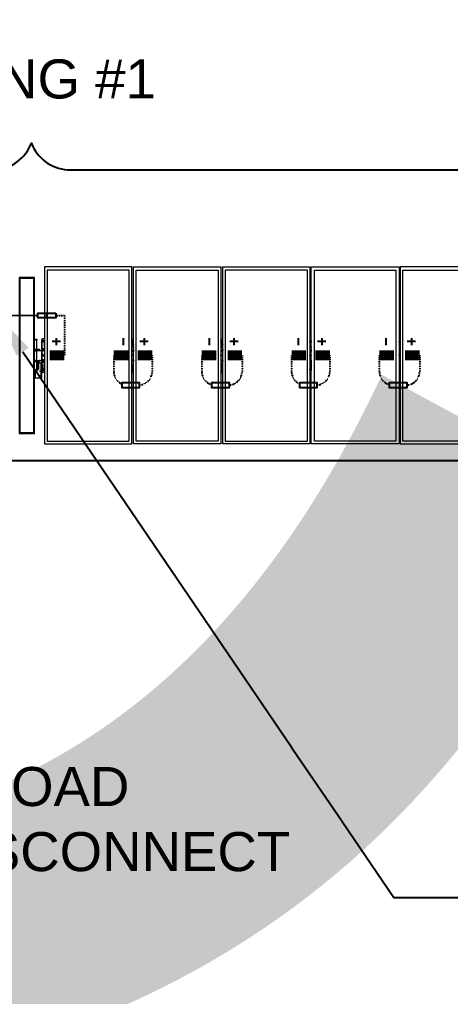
# Model space of a CAD drawing. Header units: feet. Extents: x -327 to 55127, y -297 to 4121.
# Drawn here: x 2016 to 2237, y 1074 to 1574 of the extents above; entities that cross this region are included whole.
import ezdxf
from ezdxf import colors
from ezdxf.entities.mleader import LeaderData, LeaderLine
from ezdxf.enums import TextEntityAlignment as Align
from ezdxf.lldxf.tags import DXFTag
from ezdxf.math import Vec2, Vec3

# ---------------------------------------------------------------- set-up
doc = ezdxf.new("R2018")
doc.units = ezdxf.units.FT
doc.header["$MEASUREMENT"] = 0
doc.linetypes.add('HIDDEN', pattern=[0.375, 0.25, -0.125])
for name, color, linetype in [('E-DC HARNESS-NEG', 170, 'DC HARNESS CABLE'), ('E-HARN-COMP', 8, 'Continuous'), ('E-TRNK-CABL-NEG', 6, 'HIDDEN'), ('E-TRUNK-CABLE-POS', 6, 'HIDDEN'), ('G-ANNO-TEXT', 1, 'Continuous'), ('Polarity-Text', 7, 'Continuous')]:
    doc.layers.add(name, color=color, linetype=linetype)
doc.styles.add('NEI-A', font='arial.ttf')
doc.styles.get("Standard").update_dxf_attribs({"font": 'arial.ttf'})
tags = doc.linetypes.add('DC HARNESS CABLE', pattern='A,0.5,-0.2,["DH",Standard,S=0.1,R=0,X=-0.1,Y=-0.05],-0.2', length=0.9).pattern_tags.tags
tags[6] = DXFTag(74, 10)

# ---------------------------------------------------------------- blocks, each defined once
blk = doc.blocks.new('A$Cc93f9aa1')
at = {"lineweight": 5}
for points in [[(10.1663, 0), (10.1663, 0.4666), (9.9363, 0.4666), (9.9363, 0)], [(10.4012, 0), (10.1713, 0), (10.1713, 0.4666), (10.4012, 0.4666)], [(10.6362, 0), (10.4062, 0), (10.4062, 0.4666), (10.6362, 0.4666)], [(10.6396, 0), (10.6396, 0.4666), (10.8712, 0.4666), (10.8712, 0)], [(10.8746, 0.4666), (10.8746, 0), (11.1045, 0), (11.1045, 0.4666)], [(10.1596, 0.4583), (9.9429, 0.4583), (9.9429, 0.0067), (10.1596, 0.0067)], [(10.1779, 0.0067), (10.1779, 0.4583), (10.3946, 0.4583), (10.3946, 0.0067)], [(10.6296, 0.4583), (10.4129, 0.4583), (10.4129, 0.0067), (10.6296, 0.0067)], [(10.6479, 0.0067), (10.6479, 0.4583), (10.8629, 0.4583), (10.8629, 0.0067)], [(10.8812, 0.4583), (11.0979, 0.4583), (11.0979, 0.0067), (10.8812, 0.0067)], [(9.8696, 0.4383), (9.8696, 0.0267), (9.9096, 0.0267), (9.9096, 0.4383)], [(9.8713, 0.4366), (9.8713, 0.0283), (9.8713, 0.4366), (9.9079, 0.4366)], [(9.9296, 0.2683), (9.9296, 0.265)], [(10.1679, 0.275), (10.1696, 0.275), (10.1696, 0.2733), (10.1679, 0.2733)], [(9.9129, 0.2483), (9.9113, 0.2467), (9.9129, 0.245), (9.9146, 0.2467)], [(9.9146, 0.2467), (9.9129, 0.2467)], [(9.9146, 0.2467), (9.9129, 0.2467)], [(9.9196, 0.2467), (9.9179, 0.2467)], [(9.9246, 0.2467), (9.9229, 0.2467)], [(9.9329, 0.235), (9.9313, 0.235), (9.9313, 0.2317), (9.9346, 0.2317), (9.9346, 0.2333), (9.9329, 0.2333)], [(10.1679, 0.235), (10.1696, 0.235), (10.1696, 0.2317), (10.1663, 0.2317), (10.1663, 0.2333), (10.1679, 0.2333)], [(10.4029, 0.235), (10.4046, 0.2333), (10.4046, 0.2317), (10.4012, 0.2317), (10.4012, 0.2333), (10.4029, 0.2333)], [(10.6379, 0.235), (10.6379, 0.2333), (10.6396, 0.2333), (10.6396, 0.2317), (10.6379, 0.2317), (10.6362, 0.2317), (10.6362, 0.2333)], [(10.8729, 0.235), (10.8729, 0.2333), (10.8746, 0.2333), (10.8746, 0.2317), (10.8729, 0.2317), (10.8712, 0.2317), (10.8712, 0.2333), (10.8712, 0.235)], [(9.9129, 0.22), (9.9113, 0.2183), (9.9129, 0.2167), (9.9146, 0.2183)], [(9.9146, 0.22), (9.9129, 0.22), (9.9146, 0.22), (9.9146, 0.2183), (9.9146, 0.2167), (9.9129, 0.2167), (9.9146, 0.2167), (9.9146, 0.2183), (9.9129, 0.2183), (9.9146, 0.2183), (9.9129, 0.2183), (9.9146, 0.2183), (9.9129, 0.2183), (9.9146, 0.2183), (9.9129, 0.2183), (9.9146, 0.2183)], [(9.9196, 0.2133), (9.9179, 0.2133)], [(9.9196, 0.2133), (9.9179, 0.2133)], [(9.9279, 0.2133), (9.9263, 0.2133)], [(9.9313, 0.22), (9.9296, 0.22), (9.9313, 0.22), (9.9346, 0.22), (9.9346, 0.2217), (9.9313, 0.2217)], [(9.9146, 0.1917), (9.9129, 0.1917)], [(9.9296, 0.2), (9.9296, 0.1967), (9.9296, 0.19)], [(9.9329, 0.19), (9.9313, 0.19)], [(9.9079, 0.0283), (9.8713, 0.0283)]]:
    blk.add_lwpolyline(points, close=True, dxfattribs=at)
for points in [[(9.9079, 0.4366), (9.9079, 0.0283), (9.9079, 0.4366)], [(9.9096, 0.19), (9.9163, 0.19), (9.9163, 0.275), (9.9096, 0.275)], [(9.9129, 0.2733), (9.9146, 0.2733)], [(9.9163, 0.275), (9.9179, 0.275)], [(9.9296, 0.2767), (9.9313, 0.2767), (9.9313, 0.2717), (9.9296, 0.2717)], [(9.9296, 0.2683), (9.9296, 0.275), (9.9296, 0.2683)], [(9.9296, 0.275), (9.9313, 0.275), (9.9329, 0.275), (9.9313, 0.275)], [(9.9346, 0.2717), (9.9363, 0.25), (9.9296, 0.25), (9.9313, 0.2717), (9.9296, 0.2717), (9.9296, 0.27)], [(9.9296, 0.2483), (9.9296, 0.265), (9.9296, 0.2483)], [(9.9363, 0.2767), (9.9313, 0.2767)], [(9.9346, 0.2717), (9.9313, 0.2717), (9.9346, 0.2717)], [(9.9346, 0.2683), (9.9346, 0.27)], [(9.9363, 0.2667), (9.9363, 0.2683), (9.9379, 0.2683)], [(10.1663, 0.2767), (10.1713, 0.2767)], [(10.1679, 0.2733), (10.1679, 0.27)], [(10.1729, 0.255), (10.1713, 0.255), (10.1713, 0.2567), (10.1696, 0.2633), (10.1696, 0.2733), (10.1696, 0.27), (10.1713, 0.2683)], [(10.4012, 0.2767), (10.4062, 0.2767)], [(10.4029, 0.275), (10.4046, 0.275)], [(10.4029, 0.27), (10.4029, 0.2733), (10.4029, 0.275), (10.4029, 0.2733), (10.4046, 0.2733), (10.4046, 0.2717), (10.4046, 0.27), (10.4046, 0.2683)], [(10.4062, 0.255), (10.4046, 0.255), (10.4046, 0.2633), (10.4029, 0.2733)], [(10.6362, 0.2767), (10.6396, 0.2767)], [(10.6379, 0.2733), (10.6379, 0.275), (10.6379, 0.2733)], [(10.6379, 0.27), (10.6379, 0.2733), (10.6396, 0.2717), (10.6396, 0.27), (10.6396, 0.2683)], [(10.6412, 0.255), (10.6396, 0.255), (10.6396, 0.2633), (10.6379, 0.2733)], [(10.8712, 0.2767), (10.8746, 0.2767)], [(10.8712, 0.2733), (10.8712, 0.27)], [(10.8762, 0.255), (10.8746, 0.255), (10.8746, 0.2567), (10.8729, 0.2633), (10.8729, 0.2733), (10.8729, 0.275), (10.8729, 0.2717), (10.8746, 0.27), (10.8746, 0.2683)], [(9.9129, 0.2483), (9.9113, 0.2467)], [(9.9113, 0.2483), (9.9113, 0.2467)], [(9.9113, 0.2483), (9.9113, 0.2483)], [(9.9129, 0.2483), (9.9113, 0.2483)], [(9.9129, 0.245), (9.9113, 0.2467)], [(9.9113, 0.2467), (9.9113, 0.245)], [(9.9113, 0.2467), (9.9113, 0.2467)], [(9.9113, 0.245), (9.9129, 0.245)], [(9.9113, 0.245), (9.9113, 0.245)], [(9.9129, 0.2483), (9.9146, 0.2483)], [(9.9129, 0.2483), (9.9146, 0.2483)], [(9.9129, 0.2483), (9.9146, 0.2483), (9.9146, 0.2467)], [(9.9129, 0.2483), (9.9129, 0.2483)], [(9.9146, 0.2483), (9.9129, 0.2483)], [(9.9129, 0.2467), (9.9146, 0.2467)], [(9.9129, 0.2467), (9.9146, 0.2467)], [(9.9146, 0.2467), (9.9146, 0.245), (9.9129, 0.245)], [(9.9129, 0.2467), (9.9146, 0.2467)], [(9.9129, 0.2467), (9.9146, 0.2467)], [(9.9129, 0.245), (9.9146, 0.245)], [(9.9129, 0.245), (9.9129, 0.245)], [(9.9146, 0.2483), (9.9146, 0.2483)], [(9.9146, 0.2467), (9.9146, 0.2483)], [(9.9146, 0.2467), (9.9163, 0.2467)], [(9.9146, 0.2467), (9.9146, 0.2467)], [(9.9146, 0.245), (9.9146, 0.2467)], [(9.9146, 0.245), (9.9146, 0.245)], [(9.9363, 0.245), (9.9346, 0.245), (9.9296, 0.245), (9.9229, 0.245), (9.9179, 0.245), (9.9163, 0.245)], [(9.9163, 0.22), (9.9179, 0.22), (9.9229, 0.22), (9.9296, 0.22), (9.9296, 0.245), (9.9313, 0.245), (9.9296, 0.245)], [(9.9229, 0.2483), (9.9213, 0.2483), (9.9229, 0.2483), (9.9229, 0.2467), (9.9179, 0.2467), (9.9179, 0.2483), (9.9196, 0.2483), (9.9213, 0.2483)], [(9.9179, 0.2483), (9.9213, 0.2483), (9.9196, 0.2483)], [(9.9296, 0.2483), (9.9296, 0.25), (9.9313, 0.25)], [(9.9296, 0.25), (9.9363, 0.25), (9.9379, 0.25)], [(9.9346, 0.2467), (9.9346, 0.245), (9.9313, 0.245), (9.9296, 0.245), (9.9296, 0.2483), (9.9313, 0.2483)], [(9.9296, 0.2483), (9.9296, 0.2467), (9.9296, 0.2483)], [(9.9296, 0.2467), (9.9296, 0.2183), (9.9296, 0.2467)], [(9.9363, 0.2467), (9.9346, 0.2467), (9.9313, 0.2467), (9.9313, 0.245)], [(10.1663, 0.2467), (10.1713, 0.2467)], [(10.1663, 0.245), (10.1713, 0.245), (10.1729, 0.245)], [(10.1713, 0.245), (10.1713, 0.2433), (10.1663, 0.2433)], [(10.1729, 0.2467), (10.1713, 0.2467), (10.1713, 0.255)], [(10.4062, 0.2467), (10.4046, 0.2467), (10.4012, 0.2467)], [(10.4012, 0.245), (10.4046, 0.245), (10.4062, 0.245)], [(10.4012, 0.2433), (10.4046, 0.2433), (10.4062, 0.2433)], [(10.4079, 0.2467), (10.4062, 0.2467), (10.4062, 0.2517), (10.4046, 0.2533), (10.4046, 0.255)], [(10.4046, 0.2433), (10.4046, 0.245)], [(10.6362, 0.2467), (10.6396, 0.2467)], [(10.6362, 0.245), (10.6396, 0.245), (10.6412, 0.245)], [(10.6396, 0.245), (10.6396, 0.2433), (10.6362, 0.2433)], [(10.6412, 0.2467), (10.6396, 0.2467), (10.6396, 0.255)], [(10.8712, 0.2467), (10.8746, 0.2467)], [(10.8712, 0.245), (10.8746, 0.245), (10.8762, 0.245)], [(10.8746, 0.245), (10.8746, 0.2433), (10.8712, 0.2433)], [(10.8762, 0.2467), (10.8746, 0.2467), (10.8746, 0.255)], [(9.9146, 0.2167), (9.9129, 0.2167), (9.9113, 0.2183), (9.9129, 0.22), (9.9113, 0.22), (9.9113, 0.2183), (9.9113, 0.2167), (9.9129, 0.2167)], [(9.9113, 0.22), (9.9113, 0.22)], [(9.9113, 0.2183), (9.9113, 0.2183)], [(9.9113, 0.2167), (9.9113, 0.2167)], [(9.9229, 0.2133), (9.9213, 0.2133), (9.9196, 0.2133), (9.9196, 0.2117), (9.9196, 0.1967), (9.9213, 0.1967), (9.9213, 0.2133), (9.9263, 0.2133), (9.9263, 0.1733), (9.9113, 0.1733)], [(9.9129, 0.22), (9.9129, 0.22)], [(9.9129, 0.2167), (9.9129, 0.2167)], [(9.9146, 0.22), (9.9146, 0.22)], [(9.9146, 0.2183), (9.9146, 0.2183)], [(9.9146, 0.2167), (9.9146, 0.2167)], [(9.9163, 0.215), (9.9163, 0.2133), (9.9179, 0.2133)], [(9.9179, 0.215), (9.9163, 0.215), (9.9179, 0.215)], [(9.9163, 0.215), (9.9179, 0.215)], [(9.9163, 0.2133), (9.9163, 0.2133)], [(9.9163, 0.2133), (9.9179, 0.2133)], [(9.9163, 0.2133), (9.9179, 0.2133)], [(9.9163, 0.2133), (9.9179, 0.2133)], [(9.9163, 0.2133), (9.9179, 0.2133)], [(9.9163, 0.2133), (9.9179, 0.2133), (9.9196, 0.2133)], [(9.9163, 0.2133), (9.9179, 0.2133), (9.9196, 0.2133)], [(9.9163, 0.2133), (9.9179, 0.2133)], [(9.9163, 0.2133), (9.9179, 0.2133), (9.9196, 0.2133)], [(9.9163, 0.2133), (9.9196, 0.2133)], [(9.9179, 0.1933), (9.9163, 0.1933), (9.9196, 0.1967), (9.9196, 0.2117)], [(9.9246, 0.22), (9.9229, 0.22), (9.9229, 0.2183), (9.9179, 0.2183), (9.9179, 0.22), (9.9196, 0.22)], [(9.9179, 0.2183), (9.9179, 0.2167), (9.9196, 0.2167), (9.9213, 0.2167), (9.9229, 0.2167)], [(9.9179, 0.2167), (9.9213, 0.2167), (9.9196, 0.2167)], [(9.9179, 0.215), (9.9179, 0.2133)], [(9.9179, 0.215), (9.9196, 0.215)], [(9.9179, 0.2133), (9.9196, 0.2133)], [(9.9179, 0.2133), (9.9196, 0.2133)], [(9.9179, 0.2133), (9.9196, 0.2133)], [(9.9213, 0.2117), (9.9196, 0.2117), (9.9179, 0.2133), (9.9196, 0.2133), (9.9179, 0.2133), (9.9196, 0.2133), (9.9213, 0.2133), (9.9229, 0.2133), (9.9213, 0.2133), (9.9279, 0.2133), (9.9279, 0.1733), (9.9263, 0.1733)], [(9.9196, 0.2133), (9.9213, 0.2133)], [(9.9213, 0.2167), (9.9229, 0.2167), (9.9229, 0.2183)], [(9.9296, 0.22), (9.9313, 0.22), (9.9296, 0.22), (9.9296, 0.2183)], [(9.9296, 0.2167), (9.9296, 0.2183), (9.9296, 0.2167)], [(9.9296, 0.2167), (9.9296, 0.2), (9.9296, 0.2167)], [(9.9296, 0.2167), (9.9296, 0.215), (9.9313, 0.215)], [(9.9346, 0.1933), (9.9363, 0.215), (9.9296, 0.215), (9.9313, 0.1933), (9.9296, 0.1933)], [(9.9296, 0.215), (9.9363, 0.215), (9.9379, 0.215)], [(9.9363, 0.22), (9.9346, 0.22), (9.9346, 0.2183), (9.9313, 0.2183), (9.9313, 0.22), (9.9329, 0.22)], [(9.9313, 0.2183), (9.9313, 0.2183)], [(10.1663, 0.2217), (10.1713, 0.2217), (10.1713, 0.22)], [(10.1663, 0.22), (10.1713, 0.22), (10.1729, 0.22)], [(10.1713, 0.2183), (10.1663, 0.2183)], [(10.1679, 0.1917), (10.1696, 0.1917), (10.1696, 0.2), (10.1713, 0.21), (10.1713, 0.2183), (10.1729, 0.2183)], [(10.4012, 0.2217), (10.4046, 0.2217), (10.4062, 0.2217)], [(10.4062, 0.22), (10.4046, 0.22), (10.4012, 0.22)], [(10.4012, 0.2183), (10.4046, 0.2183), (10.4062, 0.2183)], [(10.4062, 0.21), (10.4046, 0.21), (10.4046, 0.2), (10.4029, 0.1933), (10.4029, 0.1917), (10.4046, 0.1917)], [(10.4046, 0.22), (10.4046, 0.2217)], [(10.4046, 0.21), (10.4046, 0.2117), (10.4062, 0.215), (10.4062, 0.2183), (10.4079, 0.2183)], [(10.6362, 0.2217), (10.6396, 0.2217), (10.6396, 0.22)], [(10.6362, 0.22), (10.6396, 0.22), (10.6412, 0.22)], [(10.6396, 0.2183), (10.6362, 0.2183)], [(10.6412, 0.2183), (10.6396, 0.2183), (10.6396, 0.21), (10.6396, 0.2), (10.6379, 0.1933), (10.6379, 0.1917), (10.6396, 0.1917)], [(10.8712, 0.2217), (10.8746, 0.2217), (10.8746, 0.22)], [(10.8712, 0.22), (10.8746, 0.22), (10.8762, 0.22)], [(10.8746, 0.2183), (10.8712, 0.2183)], [(10.8729, 0.1917), (10.8729, 0.2), (10.8746, 0.21), (10.8746, 0.2183), (10.8762, 0.2183)], [(9.9113, 0.19), (9.9113, 0.175), (9.9129, 0.175)], [(9.9163, 0.195), (9.9179, 0.1967), (9.9163, 0.195), (9.9163, 0.1933)], [(9.9163, 0.19), (9.9179, 0.19)], [(9.9246, 0.1917), (9.9229, 0.1917), (9.9246, 0.1917), (9.9263, 0.1917)], [(9.9296, 0.195), (9.9313, 0.1933), (9.9313, 0.1883), (9.9296, 0.1883)], [(9.9296, 0.19), (9.9313, 0.19)], [(9.9313, 0.1933), (9.9346, 0.1933), (9.9313, 0.1933)], [(9.9363, 0.1883), (9.9313, 0.1883)], [(9.9346, 0.195), (9.9346, 0.1967)], [(9.9379, 0.1967), (9.9363, 0.1967), (9.9363, 0.1983)], [(10.1663, 0.1883), (10.1713, 0.1883)], [(10.1713, 0.1967), (10.1696, 0.195), (10.1696, 0.19), (10.1679, 0.19), (10.1679, 0.1917), (10.1679, 0.195)], [(10.4012, 0.1883), (10.4062, 0.1883)], [(10.4029, 0.19), (10.4029, 0.1917), (10.4046, 0.1917), (10.4046, 0.195), (10.4046, 0.1967)], [(10.4029, 0.195), (10.4029, 0.1917), (10.4029, 0.19), (10.4046, 0.19)], [(10.6362, 0.1883), (10.6396, 0.1883)], [(10.6396, 0.1967), (10.6396, 0.195), (10.6396, 0.1933), (10.6379, 0.1933), (10.6379, 0.19), (10.6379, 0.1917), (10.6379, 0.195)], [(10.8712, 0.195), (10.8712, 0.1917)], [(10.8712, 0.1883), (10.8746, 0.1883)], [(10.8746, 0.1967), (10.8746, 0.195), (10.8729, 0.1933), (10.8729, 0.19), (10.8729, 0.1917), (10.8746, 0.1917)], [(10.8729, 0.19), (10.8746, 0.19)], [(9.9229, 0.18), (9.9246, 0.18), (9.9263, 0.18)]]:
    blk.add_lwpolyline(points, dxfattribs=at)
at = {"color": 8, "lineweight": 5, "true_color": 0x808080}
for points in [[(9.9163, 0.2483), (9.9163, 0.275)], [(9.9363, 0.27), (9.9346, 0.2717)], [(9.9363, 0.255), (9.9363, 0.2683)], [(9.9363, 0.2617), (9.9363, 0.2667), (9.9379, 0.2667)], [(10.1663, 0.2767), (10.1713, 0.2767)], [(10.1679, 0.2733), (10.1663, 0.2583)], [(10.1663, 0.2683), (10.1679, 0.27)], [(10.1679, 0.2733), (10.1679, 0.2733)], [(10.1713, 0.2733), (10.1696, 0.2733), (10.1696, 0.275)], [(10.1713, 0.27), (10.1696, 0.27), (10.1696, 0.2683), (10.1713, 0.2617)], [(10.1713, 0.2667), (10.1713, 0.2683)], [(10.4012, 0.2767), (10.4062, 0.2767)], [(10.4029, 0.2733), (10.4012, 0.2583)], [(10.4012, 0.2683), (10.4012, 0.27)], [(10.4062, 0.2733), (10.4046, 0.2733), (10.4046, 0.275), (10.4029, 0.275)], [(10.4029, 0.2733), (10.4029, 0.2733)], [(10.4062, 0.27), (10.4046, 0.27), (10.4046, 0.2683), (10.4062, 0.2617)], [(10.4062, 0.2683), (10.4046, 0.2683), (10.4062, 0.2667)], [(10.6362, 0.2767), (10.6396, 0.2767)], [(10.6379, 0.2733), (10.6362, 0.2583)], [(10.6362, 0.2683), (10.6362, 0.27)], [(10.6396, 0.2733), (10.6396, 0.275), (10.6379, 0.275)], [(10.6379, 0.2733), (10.6379, 0.2733)], [(10.6396, 0.2617), (10.6396, 0.27), (10.6412, 0.27)], [(10.6396, 0.2667), (10.6396, 0.2683)], [(10.8712, 0.2767), (10.8746, 0.2767)], [(10.8712, 0.2733), (10.8712, 0.2733)], [(10.8729, 0.2733), (10.8712, 0.2583)], [(10.8712, 0.2683), (10.8712, 0.27)], [(10.8746, 0.2733), (10.8746, 0.275), (10.8729, 0.275)], [(10.8746, 0.2617), (10.8746, 0.27), (10.8762, 0.27)], [(10.8746, 0.2667), (10.8746, 0.2683), (10.8762, 0.2683)], [(9.9163, 0.22), (9.9163, 0.2467)], [(9.9229, 0.2483), (9.9179, 0.2483)], [(9.9179, 0.2467), (9.9229, 0.2467)], [(9.9363, 0.245), (9.9346, 0.245), (9.9363, 0.245), (9.9363, 0.25)], [(9.9363, 0.2483), (9.9379, 0.2483)], [(10.1663, 0.255), (10.1713, 0.255)], [(10.4012, 0.255), (10.4046, 0.255)], [(10.6362, 0.255), (10.6396, 0.255)], [(10.8712, 0.255), (10.8746, 0.255)], [(9.9163, 0.19), (9.9163, 0.2183)], [(9.9163, 0.2117), (9.9196, 0.2117)], [(9.9179, 0.22), (9.9229, 0.22)], [(9.9179, 0.2167), (9.9229, 0.2167)], [(9.9363, 0.215), (9.9363, 0.22), (9.9346, 0.22), (9.9363, 0.22)], [(9.9363, 0.2167), (9.9379, 0.2167)], [(9.9363, 0.1967), (9.9363, 0.21)], [(10.1713, 0.21), (10.1663, 0.21)], [(10.1663, 0.2067), (10.1679, 0.1917)], [(10.4046, 0.21), (10.4012, 0.21)], [(10.4012, 0.2067), (10.4029, 0.1917)], [(10.6396, 0.21), (10.6362, 0.21)], [(10.6362, 0.2067), (10.6379, 0.1917)], [(10.8746, 0.21), (10.8712, 0.21)], [(10.8712, 0.2067), (10.8729, 0.1917)], [(9.9163, 0.195), (9.9163, 0.195)], [(9.9346, 0.1933), (9.9363, 0.195)], [(9.9363, 0.2033), (9.9363, 0.1983), (9.9379, 0.1983)], [(10.1679, 0.195), (10.1663, 0.1967)], [(10.1679, 0.195), (10.1663, 0.195), (10.1679, 0.195)], [(10.1663, 0.1883), (10.1713, 0.1883)], [(10.1679, 0.1917), (10.1679, 0.1917)], [(10.1713, 0.195), (10.1696, 0.195), (10.1696, 0.1967), (10.1713, 0.2033)], [(10.1696, 0.19), (10.1696, 0.1917), (10.1713, 0.1917)], [(10.1713, 0.1967), (10.1713, 0.1983)], [(10.4012, 0.1967), (10.4012, 0.195), (10.4029, 0.195)], [(10.4012, 0.1883), (10.4062, 0.1883)], [(10.4029, 0.19), (10.4046, 0.19), (10.4046, 0.1917), (10.4062, 0.1917)], [(10.4029, 0.1917), (10.4029, 0.1917)], [(10.4062, 0.195), (10.4046, 0.195), (10.4046, 0.1967), (10.4062, 0.2033)], [(10.4062, 0.1967), (10.4046, 0.1967), (10.4062, 0.1983)], [(10.6362, 0.195), (10.6362, 0.1967)], [(10.6362, 0.1883), (10.6396, 0.1883)], [(10.6379, 0.19), (10.6396, 0.19), (10.6396, 0.1917)], [(10.6379, 0.1917), (10.6379, 0.1917)], [(10.6396, 0.2033), (10.6396, 0.195), (10.6412, 0.195)], [(10.6396, 0.1967), (10.6396, 0.1983)], [(10.8712, 0.1967), (10.8712, 0.195), (10.8729, 0.195)], [(10.8712, 0.1917), (10.8712, 0.1917)], [(10.8712, 0.1883), (10.8746, 0.1883)], [(10.8729, 0.19), (10.8746, 0.1917)], [(10.8746, 0.2033), (10.8746, 0.195), (10.8762, 0.195)], [(10.8746, 0.1967), (10.8746, 0.1983)]]:
    blk.add_lwpolyline(points, dxfattribs=at)
for points in [[(9.9379, 0.2683), (9.9363, 0.2683)], [(10.1663, 0.27), (10.1679, 0.27)], [(10.4029, 0.27), (10.4012, 0.27)], [(10.6379, 0.27), (10.6362, 0.27)], [(10.8729, 0.27), (10.8712, 0.27)], [(9.9179, 0.1933), (9.9163, 0.1933)], [(9.9379, 0.1967), (9.9363, 0.1967)], [(10.6379, 0.195), (10.6362, 0.195)]]:
    blk.add_lwpolyline(points, close=True, dxfattribs=at)
blk = doc.blocks.new('DETAIL_TITLE')
at = {"style": 'NEI-A', "flags": 8}
blk.add_attdef('#', text='', height=0.2, dxfattribs=at).set_placement((0.5922, -0.5109), align=Align.MIDDLE_CENTER)
at = {"lineweight": 30, "flags": 104}
blk.add_attdef('DETAIL_TITLE', text='', height=0.2, dxfattribs=at).set_placement((0.9099, -0.5251), align=Align.BOTTOM_LEFT)
at = {"style": 'NEI-A'}
for tag, p in [('SCALE:', (0.9386, -0.7379)), ('1"_=_', (1.5474, -0.7379))]:
    blk.add_attdef(tag, text='', height=0.1, dxfattribs=at).set_placement(p, align=Align.BOTTOM_LEFT)

msp = doc.modelspace()

# ---------------------------------------------------------------- linework, layer by layer
at = {"layer": 'E-DC HARNESS-NEG', "ltscale": 0.5}
msp.add_lwpolyline([(2664.74, 1348.01), (2007.94, 1348.01), (2007.94, 1333.61)], dxfattribs=at)
at = {"layer": 'E-HARN-COMP'}
for points in [[(2030.27, 1423.58), (2030.27, 1421.25), (2025.7, 1421.25), (2025.7, 1423.58)], [(2034.83, 1423.58), (2034.83, 1421.25), (2030.27, 1421.25), (2030.27, 1423.58)]]:
    msp.add_lwpolyline(points, close=True, dxfattribs=at)
at = {"layer": 'E-HARN-COMP', "const_width": 5}
for points in [[(2031.83, 1402.04), (2039.28, 1402.04)], [(2064.52, 1402.04), (2071.97, 1402.04)], [(2076.78, 1402.04), (2084.23, 1402.04)], [(2109.54, 1402.04), (2116.99, 1402.04)], [(2122.78, 1402.04), (2130.23, 1402.04)], [(2155.54, 1402.04), (2162.99, 1402.04)], [(2167.7, 1402.04), (2175.16, 1402.04)], [(2200.46, 1402.04), (2207.91, 1402.04)], [(2213.67, 1402.04), (2221.12, 1402.04)]]:
    msp.add_lwpolyline(points, dxfattribs=at)
at = {"layer": 'E-HARN-COMP'}
for points in [[(2073.2, 1387.95), (2068.63, 1387.95), (2068.63, 1385.63), (2073.2, 1385.63)], [(2073.2, 1385.63), (2077.76, 1385.63), (2077.76, 1387.95), (2073.2, 1387.95)], [(2119.2, 1387.95), (2114.63, 1387.95), (2114.63, 1385.63), (2119.2, 1385.63)], [(2119.2, 1385.63), (2123.76, 1385.63), (2123.76, 1387.95), (2119.2, 1387.95)], [(2164.12, 1387.95), (2159.56, 1387.95), (2159.56, 1385.63), (2164.12, 1385.63)], [(2164.12, 1385.63), (2168.68, 1385.63), (2168.68, 1387.95), (2164.12, 1387.95)], [(2210.08, 1387.95), (2205.52, 1387.95), (2205.52, 1385.63), (2210.08, 1385.63)], [(2210.08, 1385.63), (2214.65, 1385.63), (2214.65, 1387.95), (2210.08, 1387.95)]]:
    msp.add_lwpolyline(points, dxfattribs=at)
at = {"layer": 'E-TRNK-CABL-NEG', "color": 7, "linetype": 'Continuous', "ltscale": 0.1, "const_width": 1}
msp.add_lwpolyline([(1969.5, 1422.42), (2025.7, 1422.42)], dxfattribs=at)
at = {"layer": 'E-TRNK-CABL-NEG', "ltscale": 0.1}
for points in [[(2064.52, 1402.04), (2064.52, 1393.8, 0.294061), (2068.63, 1387.41, 0.294061)], [(2109.54, 1402.04), (2109.54, 1393.8, 0.334879), (2114.63, 1387.05, 0.334879)], [(2155.54, 1402.04), (2155.54, 1393.8, 0.289984), (2159.56, 1387.45, 0.289984)], [(2200.46, 1402.04), (2200.46, 1393.8, 0.333388), (2205.52, 1387.06, 0.333388)]]:
    msp.add_lwpolyline(points, format="xyb", dxfattribs=at)
at = {"layer": 'E-TRUNK-CABLE-POS', "ltscale": 0.1}
msp.add_lwpolyline([(2034.83, 1422.42), (2039.28, 1422.42), (2039.28, 1402.04)], dxfattribs=at)
for points in [[(2084.23, 1402.04), (2084.23, 1393.8, -0.391396), (2077.76, 1386.8, -0.391396)], [(2130.23, 1402.04), (2130.23, 1393.8, -0.391396), (2123.76, 1386.8, -0.391396)], [(2175.16, 1402.04), (2175.16, 1393.8, -0.391396), (2168.68, 1386.8, -0.391396)], [(2221.12, 1402.04), (2221.12, 1393.8, -0.391396), (2214.65, 1386.8, -0.391396)]]:
    msp.add_lwpolyline(points, format="xyb", dxfattribs=at)
at = {"layer": 'G-ANNO-TEXT', "flags": 128}
msp.add_lwpolyline([(1366.56, 1483.44, -0.298343), (1385.07, 1497.09), (2003.89, 1497.09, 0.298343), (2022.4, 1510.74, 0.298343), (2040.9, 1497.09), (2656.61, 1497.09)], format="xyb", dxfattribs=at)
at = {"layer": 'Polarity-Text'}
for p, q in [((2037.23, 1409.08), (2032.95, 1409.08)), ((2035.09, 1410.89), (2035.09, 1407.27)), ((2069.29, 1410.82), (2069.29, 1407.2)), ((2082.18, 1409.08), (2077.9, 1409.08)), ((2080.04, 1410.89), (2080.04, 1407.27)), ((2113.32, 1410.82), (2113.32, 1407.2)), ((2128.18, 1409.08), (2123.9, 1409.08)), ((2126.04, 1410.89), (2126.04, 1407.27)), ((2158.93, 1410.82), (2158.93, 1407.2)), ((2173.1, 1409.08), (2168.83, 1409.08)), ((2170.96, 1410.89), (2170.96, 1407.27)), ((2203.86, 1410.82), (2203.86, 1407.2)), ((2219.06, 1409.08), (2214.79, 1409.08)), ((2216.93, 1410.89), (2216.93, 1407.27))]:
    msp.add_line(p, q, dxfattribs=at)

# ---------------------------------------------------------------- block references
at = {"xscale": 194.04614304, "yscale": 194.04614304, "zscale": 194.04614304}
msp.add_blockref('A$Cc93f9aa1', (101.02, 1356.77), dxfattribs=at)

# ---------------------------------------------------------------- texts
at = {"layer": 'G-ANNO-TEXT', "char_height": 20, "style": 'NEI-A', "bg_fill": 3, "box_fill_scale": 1.5, "bg_fill_color": 256, "bg_fill_transparency": 0}
for s, insert, width, attachment_point in [('STRING #1', (2086.09, 1553.58), 429.1632, 3), ('\\pxqc;TO LOAD \\PBREAK DISCONNECT', (2171.27, 1137.55, -22.9), 320.0701, 9)]:
    msp.add_mtext(s, dxfattribs=dict(at, insert=insert, width=width, attachment_point=attachment_point))

# ---------------------------------------------------------------- next in the draw order: block references
at = {"layer": 'G-ANNO-TEXT'}
ref = msp.add_blockref('DETAIL_TITLE', (57.64, 2212.85), dxfattribs=dict(at, xscale=128.9267043143703, yscale=128.9267043143703, zscale=128.9267043143703))
lines = msp.add_mtext('{\\LDC BLOCK TYPE-2 (2) STRINGS (52) MODULES [580W-SOUTH MOTOR GAP] }', dxfattribs={"layer": '0', "insert": (174.95, 2183.83), "char_height": 1139.5591, "attachment_point": 1})
ref.add_attrib('DETAIL_TITLE', '', (174.95, 2183.83)).embed_mtext(lines)

# ---------------------------------------------------------------- next in the draw order: leaders
ml = msp.add_multileader_mtext('Standard', dxfattribs=at)
ml.set_content('MOTOR GAP STRING JUMPER', color=256, style='NEI-A')
ml.set_leader_properties()
ml.build(insert=Vec2(0, 0))
ml.multileader.update_dxf_attribs({"dogleg_length": 0.36, "arrow_head_size": 22.51})
ctx = ml.context
ctx.base_point, ctx.char_height, ctx.arrow_head_size, ctx.landing_gap_size, ctx.plane_origin = Vec3(2253.92, 1124.42, -22.9), 20, 22.51, 23.05, Vec3(9821.39, -4290.92, -22.9)
notes = []
notes.append((ctx, [(0, (1, 1, 0), (2207.82, 1124.42, -22.9), (1, 0), 46.1, [(0, [(2005.29, 1422.42, -22.9)], 0, [])])]))
ctx.mtext.insert, ctx.mtext.width, ctx.mtext.flow_direction = Vec3(2276.97, 1134.59, -22.9), 406.5438, 5
ctx.mtext.has_bg_fill, ctx.mtext.bg_color, ctx.mtext.bg_scale_factor, ctx.mtext.bg_transparency, ctx.mtext.use_window_bg_color = 1, -1073741824, 1.5, 0, 1
for ctx, leaders in notes:
    for number, flags, end, landing, length, lines in leaders:
        leader = LeaderData()
        leader.index, (leader.has_last_leader_line, leader.has_dogleg_vector, leader.attachment_direction) = number, flags
        leader.last_leader_point, leader.dogleg_vector, leader.dogleg_length = Vec3(end), Vec3(landing), length
        for number, points, colour, breaks in lines:
            line = LeaderLine()
            line.index, line.vertices, line.color, line.breaks = number, Vec3.list(points), colors.encode_raw_color(colour), breaks
            leader.lines.append(line)
        ctx.leaders.append(leader)

doc.saveas('drawing.dxf')
